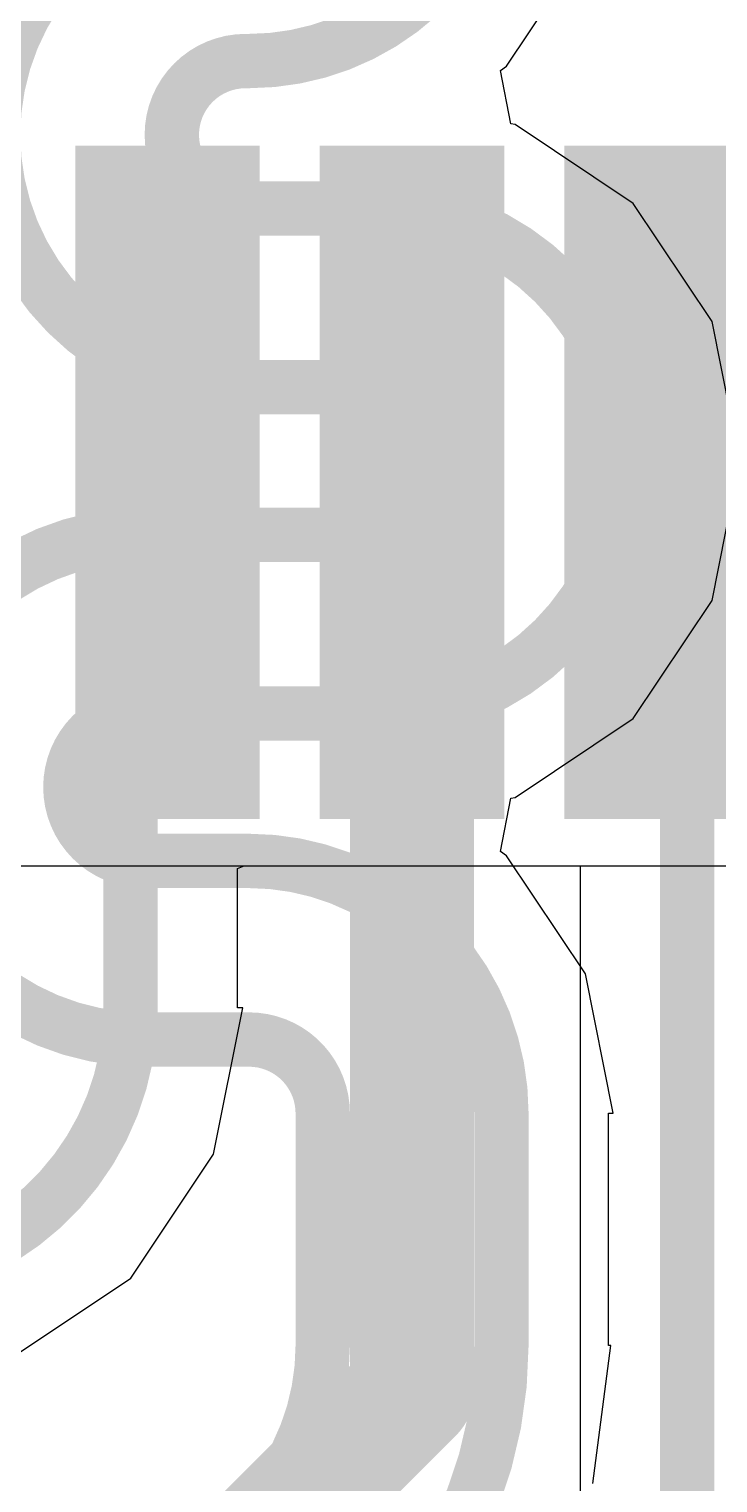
# Model space of a CAD drawing. Header units: inches. Extents: x -6 to 283, y -12 to 154.
# Drawn here: x 69.939 to 71.065, y -8.33 to -5.952 of the extents above; entities that cross this region are included whole.
import ezdxf

# ---------------------------------------------------------------- set-up
doc = ezdxf.new("R2010")
doc.units = ezdxf.units.IN
for name, color, linetype in [('Bottom Layer', 5, 'Continuous'), ('Top Layer', 1, 'Continuous'), ('Top Paste', 8, 'Continuous'), ('Top Solder', 216, 'Continuous')]:
    doc.layers.add(name, color=color, linetype=linetype)

# ---------------------------------------------------------------- blocks, each defined once
blk = doc.blocks.new('HDMI_101W_12')
at = {"layer": 'Top Layer'}
for points in [[(-0.4999202599999999, 1.66497), (-0.29992066, 1.66497), (-0.29992066, 0.6649719999999999), (-0.4999202599999999, 0.6649719999999999)], [(-0.1001268, 1.66497), (0.09987279999999998, 1.66497), (0.09987279999999998, 0.6649719999999999), (-0.1001268, 0.6649719999999999)], [(0.2999232, 1.66497), (0.4999228, 1.66497), (0.4999228, 0.6649719999999999), (0.2999232, 0.6649719999999999)]]:
    blk.add_hatch(color=1, dxfattribs=at).paths.add_polyline_path(points)
at = {"layer": 'Top Paste'}
for points in [[(-0.4999202599999999, 1.66497), (-0.29992066, 1.66497), (-0.29992066, 0.6649719999999999), (-0.4999202599999999, 0.6649719999999999)], [(-0.1001268, 1.66497), (0.09987279999999998, 1.66497), (0.09987279999999998, 0.6649719999999999), (-0.1001268, 0.6649719999999999)], [(0.2999232, 1.66497), (0.4999228, 1.66497), (0.4999228, 0.6649719999999999), (0.2999232, 0.6649719999999999)]]:
    blk.add_hatch(color=8, dxfattribs=at).paths.add_polyline_path(points)
at = {"layer": 'Top Solder'}
for points in [[(-0.55072026, 1.71577), (-0.24912066, 1.71577), (-0.24912066, 0.6141719999999999), (-0.55072026, 0.6141719999999999)], [(-0.1509268, 1.71577), (0.1506728, 1.71577), (0.1506728, 0.6141719999999999), (-0.1509268, 0.6141719999999999)], [(0.2491232, 1.71577), (0.5507228, 1.71577), (0.5507228, 0.6141719999999999), (0.2491232, 0.6141719999999999)]]:
    blk.add_hatch(color=216, dxfattribs=at).paths.add_polyline_path(points)

msp = doc.modelspace()

# ---------------------------------------------------------------- hatches: boundary and pattern name
at = {"layer": 'Top Layer'}
for points in [[(70.26510966, -6.19322358), (70.03961861999998, -6.19322358), (70.03961861999998, -7.193221579999999), (70.26510966, -7.193221579999999)], [(70.86495352, -7.193221579999999), (71.09044456, -7.193221579999999), (71.09044456, -6.19322358), (70.86495352, -6.19322358)]]:
    msp.add_hatch(color=1, dxfattribs=at).paths.add_polyline_path(points)

# ---------------------------------------------------------------- linework, layer by layer
at = {"layer": 'Bottom Layer'}
for p, q in [((70.71951566, -6.0126372), (70.84863401999999, -5.81939654)), ((70.70934296, -6.01943424), (70.71951566, -6.0126372)), ((70.72668861999999, -6.10662736), (70.70934296, -6.01943424)), ((70.73333072, -6.107948159999999), (70.72668861999999, -6.10662736)), ((70.92657138, -6.237066519999999), (70.73333072, -6.107948159999999)), ((71.05568974, -6.43030718), (70.92657138, -6.237066519999999)), ((71.10103127999999, -6.658251859999999), (71.05568974, -6.43030718)), ((71.05568974, -6.88619654), (71.10103127999999, -6.658251859999999)), ((70.92657138, -7.0794372), (71.05568974, -6.88619654)), ((70.73333072, -7.208555559999999), (70.92657138, -7.0794372)), ((70.70934296, -7.297069479999999), (70.72668861999999, -7.209876359999999)), ((70.72668861999999, -7.209876359999999), (70.73333072, -7.208555559999999)), ((70.71951566, -7.303866520000001), (70.70934296, -7.297069479999999)), ((70.84863401999999, -7.49710718), (70.71951566, -7.303866520000001)), ((70.89397556, -7.72505186), (70.84863401999999, -7.49710718)), ((70.8858882, -8.10462184), (70.8858882, -7.72505186)), ((70.8858882, -7.72505186), (70.89397556, -7.72505186)), ((70.86027483999999, -8.33032878), (70.8899903, -8.10462184)), ((70.8899903, -8.10462184), (70.8858882, -8.10462184))]:
    msp.add_line(p, q, dxfattribs=at)
for points in [[(70.71108032, -5.591451859999999, 0.08889999999999999, 0.08889999999999999, -0.4142135623730951), (70.29833032, -6.00420186, 0.08889999999999999, 0.08889999999999999, 0)], [(70.29288202, -6.53760186, 0.08889999999999999, 0.08889999999999999, -0.9999999999999999), (70.29288202, -5.71210186, 0.08889999999999999, 0.08889999999999999, 0)], [(70.29288202, -6.245501859999999, 0.08889999999999999, 0.08889999999999999, -0.9999999999999999), (70.29288202, -6.00420186, 0.08889999999999999, 0.08889999999999999, 0)], [(70.29288202, -6.00420186, 0.08889999999999999, 0.08889999999999999, 0), (70.29833032, -6.00420186, 0.08889999999999999, 0.08889999999999999, 0)], [(70.29288202, -6.245501859999999, 0.08889999999999999, 0.08889999999999999, 0), (70.50538603999999, -6.245501859999999, 0.08889999999999999, 0.08889999999999999, 0)], [(70.50538603999999, -6.245501859999999, 0.08889999999999999, 0.08889999999999999, -0.9999999999999999), (70.50538603999999, -7.07100186, 0.08889999999999999, 0.08889999999999999, 0)], [(70.29288202, -6.53760186, 0.08889999999999999, 0.08889999999999999, 0), (70.50538603999999, -6.53760186, 0.08889999999999999, 0.08889999999999999, 0)], [(70.50538603999999, -6.53760186, 0.08889999999999999, 0.08889999999999999, -0.9999999999999999), (70.50538603999999, -6.77890186, 0.08889999999999999, 0.08889999999999999, 0)], [(70.12702764, -7.604401859999999, 0.08889999999999999, 0.08889999999999999, -0.9999999999999999), (70.12702764, -6.77890186, 0.08889999999999999, 0.08889999999999999, 0)], [(70.12702764, -6.77890186, 0.08889999999999999, 0.08889999999999999, 0), (70.50538603999999, -6.77890186, 0.08889999999999999, 0.08889999999999999, 0)], [(70.12702764, -7.312301859999999, 0.08889999999999999, 0.08889999999999999, -0.9999999999999999), (70.12702764, -7.07100186, 0.08889999999999999, 0.08889999999999999, 0)], [(70.12702764, -7.07100186, 0.08889999999999999, 0.08889999999999999, 0), (70.50538603999999, -7.07100186, 0.08889999999999999, 0.08889999999999999, 0)], [(70.12702764, -7.312301859999999, 0.08889999999999999, 0.08889999999999999, 0), (70.29833032, -7.312301859999999, 0.08889999999999999, 0.08889999999999999, 0)], [(70.29833032, -7.312301859999999, 0.08889999999999999, 0.08889999999999999, -0.4142135623730951), (70.71108032, -7.72505186, 0.08889999999999999, 0.08889999999999999, 0)], [(70.12702764, -7.604401859999999, 0.08889999999999999, 0.08889999999999999, 0), (70.29833032, -7.604401859999999, 0.08889999999999999, 0.08889999999999999, 0)], [(70.29833032, -7.604401859999999, 0.08889999999999999, 0.08889999999999999, -0.4142135623730951), (70.41898032, -7.72505186, 0.08889999999999999, 0.08889999999999999, 0)], [(70.41898032, -8.10462184, 0.08889999999999999, 0.08889999999999999, 0), (70.41898032, -7.72505186, 0.08889999999999999, 0.08889999999999999, 0)], [(70.71108032, -8.10462184, 0.08889999999999999, 0.08889999999999999, 0), (70.71108032, -7.72505186, 0.08889999999999999, 0.08889999999999999, 0)], [(70.41898032, -8.10462184, 0.08889999999999999, 0.08889999999999999, -0.4142135623730951), (70.01792194000001, -8.505680219999999, 0.08889999999999999, 0.08889999999999999, 0)], [(70.71108032, -8.10462184, 0.08889999999999999, 0.08889999999999999, -0.4142135623730951), (70.01792194000001, -8.79778022, 0.08889999999999999, 0.08889999999999999, 0)]]:
    msp.add_lwpolyline(points, format="xyseb", dxfattribs=at)
for points in [[(70.27065701999999, -6.00420186, 0.04445, 0.04445, 1), (70.31510702, -6.00420186, 0.04445, 0.04445, 1)], [(70.27065701999999, -6.00420186, 0.04445, 0.04445, 1), (70.31510702, -6.00420186, 0.04445, 0.04445, 1)], [(70.27610532, -6.00420186, 0.04445, 0.04445, 1), (70.32055532, -6.00420186, 0.04445, 0.04445, 1)], [(70.27610532, -6.00420186, 0.04445, 0.04445, 1), (70.32055532, -6.00420186, 0.04445, 0.04445, 1)], [(70.27065701999999, -6.245501859999999, 0.04445, 0.04445, 1), (70.31510702, -6.245501859999999, 0.04445, 0.04445, 1)], [(70.27065701999999, -6.245501859999999, 0.04445, 0.04445, 1), (70.31510702, -6.245501859999999, 0.04445, 0.04445, 1)], [(70.48316103999998, -6.245501859999999, 0.04445, 0.04445, 1), (70.52761104, -6.245501859999999, 0.04445, 0.04445, 1)], [(70.48316103999998, -6.245501859999999, 0.04445, 0.04445, 1), (70.52761104, -6.245501859999999, 0.04445, 0.04445, 1)], [(70.27065701999999, -6.53760186, 0.04445, 0.04445, 1), (70.31510702, -6.53760186, 0.04445, 0.04445, 1)], [(70.27065701999999, -6.53760186, 0.04445, 0.04445, 1), (70.31510702, -6.53760186, 0.04445, 0.04445, 1)], [(70.48316103999998, -6.53760186, 0.04445, 0.04445, 1), (70.52761104, -6.53760186, 0.04445, 0.04445, 1)], [(70.48316103999998, -6.53760186, 0.04445, 0.04445, 1), (70.52761104, -6.53760186, 0.04445, 0.04445, 1)], [(70.10480264, -6.77890186, 0.04445, 0.04445, 1), (70.14925264, -6.77890186, 0.04445, 0.04445, 1)], [(70.10480264, -6.77890186, 0.04445, 0.04445, 1), (70.14925264, -6.77890186, 0.04445, 0.04445, 1)], [(70.48316103999998, -6.77890186, 0.04445, 0.04445, 1), (70.52761104, -6.77890186, 0.04445, 0.04445, 1)], [(70.48316103999998, -6.77890186, 0.04445, 0.04445, 1), (70.52761104, -6.77890186, 0.04445, 0.04445, 1)], [(70.10480264, -7.07100186, 0.04445, 0.04445, 1), (70.14925264, -7.07100186, 0.04445, 0.04445, 1)], [(70.10480264, -7.07100186, 0.04445, 0.04445, 1), (70.14925264, -7.07100186, 0.04445, 0.04445, 1)], [(70.48316103999998, -7.07100186, 0.04445, 0.04445, 1), (70.52761104, -7.07100186, 0.04445, 0.04445, 1)], [(70.48316103999998, -7.07100186, 0.04445, 0.04445, 1), (70.52761104, -7.07100186, 0.04445, 0.04445, 1)], [(70.10480264, -7.312301859999999, 0.04445, 0.04445, 1), (70.14925264, -7.312301859999999, 0.04445, 0.04445, 1)], [(70.10480264, -7.312301859999999, 0.04445, 0.04445, 1), (70.14925264, -7.312301859999999, 0.04445, 0.04445, 1)], [(70.27610532, -7.312301859999999, 0.04445, 0.04445, 1), (70.32055532, -7.312301859999999, 0.04445, 0.04445, 1)], [(70.27610532, -7.312301859999999, 0.04445, 0.04445, 1), (70.32055532, -7.312301859999999, 0.04445, 0.04445, 1)], [(70.10480264, -7.604401859999999, 0.04445, 0.04445, 1), (70.14925264, -7.604401859999999, 0.04445, 0.04445, 1)], [(70.10480264, -7.604401859999999, 0.04445, 0.04445, 1), (70.14925264, -7.604401859999999, 0.04445, 0.04445, 1)], [(70.27610532, -7.604401859999999, 0.04445, 0.04445, 1), (70.32055532, -7.604401859999999, 0.04445, 0.04445, 1)], [(70.27610532, -7.604401859999999, 0.04445, 0.04445, 1), (70.32055532, -7.604401859999999, 0.04445, 0.04445, 1)], [(70.39675532, -7.72505186, 0.04445, 0.04445, 1), (70.44120532, -7.72505186, 0.04445, 0.04445, 1)], [(70.39675532, -7.72505186, 0.04445, 0.04445, 1), (70.44120532, -7.72505186, 0.04445, 0.04445, 1)], [(70.68885531999999, -7.72505186, 0.04445, 0.04445, 1), (70.73330531999999, -7.72505186, 0.04445, 0.04445, 1)], [(70.68885531999999, -7.72505186, 0.04445, 0.04445, 1), (70.73330531999999, -7.72505186, 0.04445, 0.04445, 1)], [(70.39675532, -8.10462184, 0.04445, 0.04445, 1), (70.44120532, -8.10462184, 0.04445, 0.04445, 1)], [(70.39675532, -8.10462184, 0.04445, 0.04445, 1), (70.44120532, -8.10462184, 0.04445, 0.04445, 1)], [(70.68885531999999, -8.10462184, 0.04445, 0.04445, 1), (70.73330531999999, -8.10462184, 0.04445, 0.04445, 1)], [(70.68885531999999, -8.10462184, 0.04445, 0.04445, 1), (70.73330531999999, -8.10462184, 0.04445, 0.04445, 1)]]:
    msp.add_lwpolyline(points, format="xyseb", close=True, dxfattribs=at)
at = {"layer": 'Top Layer'}
for p, q in [((68.6101879, -7.32022412), (72.51503912, -7.32022412)), ((70.27956734, -7.32469706), (70.29036742, -7.32022412)), ((70.29036742, -7.32022412), (70.83969575999998, -7.32022412)), ((70.83969575999998, -7.32022412), (70.83988626, -7.320302859999999)), ((70.83988626, -7.320302859999999), (70.83988626, -8.14830222)), ((70.27956734, -7.55235726), (70.27956734, -7.32469706)), ((70.24060374, -7.791800519999999), (70.28823127999999, -7.55235726)), ((70.28823127999999, -7.55235726), (70.27956734, -7.55235726)), ((70.10496773999999, -7.99479224), (70.24060374, -7.791800519999999)), ((69.90197601999999, -8.130428239999999), (70.10496773999999, -7.99479224)), ((70.83988626, -8.14830222), (70.83988626, -8.684450499999999))]:
    msp.add_line(p, q, dxfattribs=at)
for points in [[(70.56490332, -8.18035194, 0.2032, 0.2032, 0), (70.56490332, -6.69322258, 0.2032, 0.2032, 0)], [(70.10475946, -6.753572979999999, 0.08889999999999999, 0.08889999999999999, 0), (70.16510986, -6.69322258, 0.08889999999999999, 0.08889999999999999, 0)], [(70.96495331999999, -6.69322258, 0.08889999999999999, 0.08889999999999999, -0.4142135623730951), (71.01469414, -6.7429634, 0.08889999999999999, 0.08889999999999999, 0)], [(71.01469414, -8.14830222, 0.08889999999999999, 0.08889999999999999, 0), (71.01469414, -6.7429634, 0.08889999999999999, 0.08889999999999999, 0)], [(70.10475946, -7.55235726, 0.08889999999999999, 0.08889999999999999, 0), (70.10475946, -6.753572979999999, 0.08889999999999999, 0.08889999999999999, 0)], [(70.10475946, -7.55235726, 0.08889999999999999, 0.08889999999999999, -0.4142135623730951), (69.66253276, -7.99458396, 0.08889999999999999, 0.08889999999999999, 0)], [(70.2774058, -8.46784946, 0.2032, 0.2032, 0), (70.56490332, -8.18035194, 0.2032, 0.2032, 0)], [(71.01469414, -8.713779879999999, 0.08889999999999999, 0.08889999999999999, 0), (71.01469414, -8.14830222, 0.08889999999999999, 0.08889999999999999, 0)]]:
    msp.add_lwpolyline(points, format="xyseb", dxfattribs=at)
for points in [[(70.51410332, -6.69322258, 0.1016, 0.1016, 1), (70.61570332, -6.69322258, 0.1016, 0.1016, 1)], [(70.14288486, -6.69322258, 0.04445, 0.04445, 1), (70.18733485999999, -6.69322258, 0.04445, 0.04445, 1)], [(70.94272831999999, -6.69322258, 0.04445, 0.04445, 1), (70.98717832, -6.69322258, 0.04445, 0.04445, 1)], [(70.99246914, -6.7429634, 0.04445, 0.04445, 1), (71.03691914, -6.7429634, 0.04445, 0.04445, 1)], [(70.99246914, -6.7429634, 0.04445, 0.04445, 1), (71.03691914, -6.7429634, 0.04445, 0.04445, 1)], [(70.08253445999999, -6.753572979999999, 0.04445, 0.04445, 1), (70.12698445999999, -6.753572979999999, 0.04445, 0.04445, 1)], [(70.08253445999999, -6.753572979999999, 0.04445, 0.04445, 1), (70.12698445999999, -6.753572979999999, 0.04445, 0.04445, 1)], [(70.08253445999999, -7.55235726, 0.04445, 0.04445, 1), (70.12698445999999, -7.55235726, 0.04445, 0.04445, 1)], [(70.08253445999999, -7.55235726, 0.04445, 0.04445, 1), (70.12698445999999, -7.55235726, 0.04445, 0.04445, 1)], [(70.51410332, -8.18035194, 0.1016, 0.1016, 1), (70.61570332, -8.18035194, 0.1016, 0.1016, 1)], [(70.51410332, -8.18035194, 0.1016, 0.1016, 1), (70.61570332, -8.18035194, 0.1016, 0.1016, 1)], [(70.99246914, -8.14830222, 0.04445, 0.04445, 1), (71.03691914, -8.14830222, 0.04445, 0.04445, 1)], [(70.99246914, -8.14830222, 0.04445, 0.04445, 1), (71.03691914, -8.14830222, 0.04445, 0.04445, 1)]]:
    msp.add_lwpolyline(points, format="xyseb", close=True, dxfattribs=at)

# ---------------------------------------------------------------- block references
msp.add_blockref('HDMI_101W_12', (70.56503032, -7.858193579999999))

doc.saveas('drawing.dxf')
